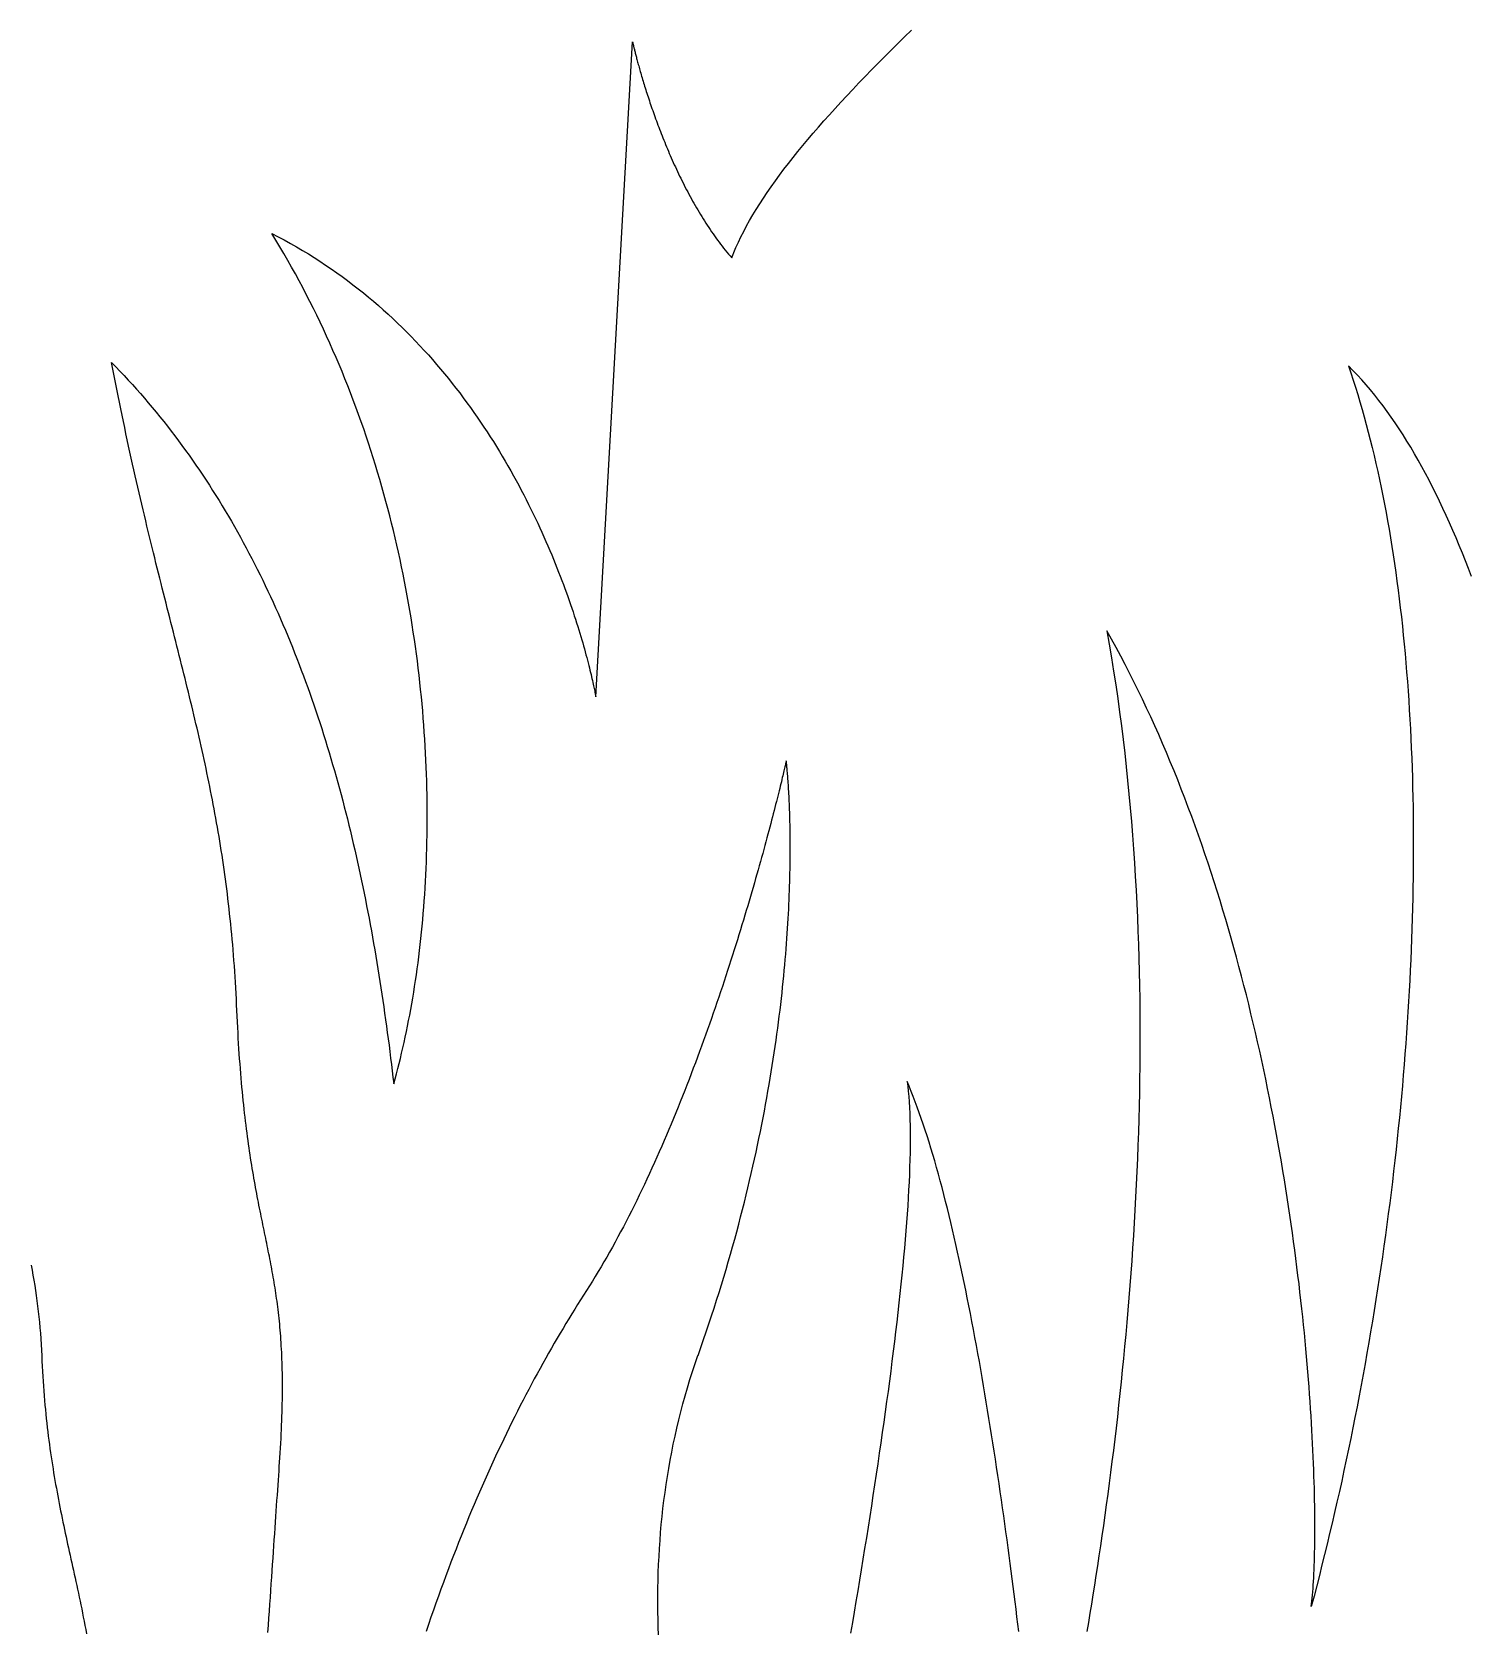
# Model space of a CAD drawing. Extents: x 5 to 105, y 2 to 136.
# Drawn here: x 79.11 to 87.6, y 52.06 to 61.5 of the extents above; entities that cross this region are included whole.
import ezdxf

# ---------------------------------------------------------------- set-up
doc = ezdxf.new("R2010")
doc.units = 0
doc.layers.get('0').update_dxf_attribs({"linetype": 'CONTINUOUS'})

msp = doc.modelspace()

# ---------------------------------------------------------------- linework, layer by layer
at = {"color": 7}
msp.add_lwpolyline([(82.4373, 57.5745), (82.6542, 61.4404)], dxfattribs=at)
for points in [[(82.6542, 61.4404, 0), (82.6542, 61.4403, 0), (82.6543, 61.4398, 0), (82.6545, 61.4391, 0), (82.6547, 61.4381, 0), (82.655, 61.4368, 0), (82.6553, 61.4352, 0), (82.6558, 61.4333, 0), (82.6563, 61.4312, 0), (82.6568, 61.4287, 0), (82.6574, 61.4261, 0), (82.6581, 61.4231, 0), (82.6589, 61.4199, 0), (82.6597, 61.4164, 0), (82.6606, 61.4127, 0), (82.6616, 61.4087, 0), (82.6626, 61.4045, 0), (82.6637, 61.4, 0), (82.6648, 61.3953, 0), (82.6661, 61.3904, 0), (82.6674, 61.3852, 0), (82.6687, 61.3798, 0), (82.6702, 61.3741, 0), (82.6717, 61.3682, 0), (82.6732, 61.3621, 0), (82.6749, 61.3558, 0), (82.6766, 61.3493, 0), (82.6784, 61.3426, 0), (82.6802, 61.3356, 0), (82.6821, 61.3285, 0), (82.6841, 61.3211, 0), (82.6862, 61.3135, 0), (82.6883, 61.3058, 0), (82.6905, 61.2978, 0), (82.6928, 61.2897, 0), (82.6951, 61.2814, 0), (82.6975, 61.2729, 0), (82.7, 61.2642, 0), (82.7026, 61.2553, 0), (82.7052, 61.2463, 0), (82.7079, 61.2371, 0), (82.7107, 61.2277, 0), (82.7135, 61.2182, 0), (82.7164, 61.2085, 0), (82.7194, 61.1987, 0), (82.7225, 61.1887, 0), (82.7256, 61.1786, 0), (82.7288, 61.1683, 0), (82.7321, 61.1578, 0), (82.7355, 61.1473, 0), (82.7389, 61.1365, 0), (82.7424, 61.1257, 0), (82.746, 61.1147, 0), (82.7497, 61.1036, 0), (82.7534, 61.0924, 0), (82.7572, 61.0811, 0), (82.7611, 61.0696, 0), (82.765, 61.0581, 0), (82.769, 61.0464, 0), (82.7731, 61.0346, 0), (82.7773, 61.0227, 0), (82.7816, 61.0107, 0), (82.7859, 60.9986, 0), (82.7903, 60.9865, 0), (82.7948, 60.9742, 0), (82.7994, 60.9619, 0), (82.804, 60.9494, 0), (82.8087, 60.9369, 0), (82.8135, 60.9243, 0), (82.8184, 60.9117, 0), (82.8233, 60.8989, 0), (82.8283, 60.8861, 0), (82.8334, 60.8733, 0), (82.8386, 60.8603, 0), (82.8439, 60.8474, 0), (82.8492, 60.8343, 0), (82.8546, 60.8212, 0), (82.8601, 60.8081, 0), (82.8657, 60.7949, 0), (82.8713, 60.7817, 0), (82.8771, 60.7685, 0), (82.8829, 60.7552, 0), (82.8888, 60.7419, 0), (82.8947, 60.7286, 0), (82.9008, 60.7152, 0), (82.9069, 60.7018, 0), (82.9131, 60.6884, 0), (82.9194, 60.675, 0), (82.9258, 60.6616, 0), (82.9322, 60.6481, 0), (82.9388, 60.6347, 0), (82.9454, 60.6213, 0), (82.9521, 60.6079, 0), (82.9589, 60.5944, 0), (82.9657, 60.581, 0), (82.9727, 60.5676, 0), (82.9797, 60.5542, 0), (82.9868, 60.5409, 0), (82.994, 60.5275, 0), (83.0013, 60.5142, 0), (83.0086, 60.5009, 0), (83.0161, 60.4877, 0), (83.0236, 60.4745, 0), (83.0312, 60.4613, 0), (83.0389, 60.4481, 0), (83.0467, 60.4351, 0), (83.0545, 60.422, 0), (83.0625, 60.409, 0), (83.0705, 60.3961, 0), (83.0786, 60.3832, 0), (83.0868, 60.3704, 0), (83.0951, 60.3577, 0), (83.1035, 60.345, 0), (83.1119, 60.3324, 0), (83.1205, 60.3199, 0), (83.1291, 60.3074, 0), (83.1378, 60.2951, 0), (83.1466, 60.2828, 0), (83.1555, 60.2706, 0), (83.1645, 60.2585, 0), (83.1735, 60.2465, 0), (83.1827, 60.2346, 0), (83.1919, 60.2228, 0), (83.2012, 60.2111, 0), (83.2106, 60.1996, 0), (83.2201, 60.1881, 0), (83.2297, 60.1767, 0), (83.2394, 60.1655, 0)], [(83.2394, 60.1655, 0), (83.2515, 60.1962, 0), (83.2647, 60.2272, 0), (83.2789, 60.2585, 0), (83.2941, 60.29, 0), (83.3102, 60.3218, 0), (83.3273, 60.3538, 0), (83.3453, 60.3861, 0), (83.3643, 60.4186, 0), (83.3842, 60.4514, 0), (83.405, 60.4844, 0), (83.4267, 60.5177, 0), (83.4492, 60.5513, 0), (83.4726, 60.5851, 0), (83.4969, 60.6191, 0), (83.522, 60.6534, 0), (83.548, 60.688, 0), (83.5747, 60.7227, 0), (83.6023, 60.7578, 0), (83.6306, 60.7931, 0), (83.6597, 60.8286, 0), (83.6896, 60.8644, 0), (83.7202, 60.9004, 0), (83.7515, 60.9367, 0), (83.7836, 60.9732, 0), (83.8163, 61.01, 0), (83.8498, 61.047, 0), (83.8839, 61.0842, 0), (83.9187, 61.1217, 0), (83.9541, 61.1594, 0), (83.9902, 61.1974, 0), (84.0269, 61.2356, 0), (84.0642, 61.274, 0), (84.1021, 61.3127, 0), (84.1406, 61.3516, 0), (84.1797, 61.3907, 0), (84.2193, 61.4301, 0), (84.2595, 61.4697, 0), (84.3002, 61.5096, 0)], [(81.2448, 55.292, 0), (81.253, 55.3213, 0), (81.261, 55.351, 0), (81.2689, 55.3809, 0), (81.2766, 55.4112, 0), (81.2842, 55.4418, 0), (81.2916, 55.4727, 0), (81.2989, 55.5039, 0), (81.306, 55.5354, 0), (81.313, 55.5672, 0), (81.3198, 55.5993, 0), (81.3264, 55.6317, 0), (81.3329, 55.6643, 0), (81.3392, 55.6973, 0), (81.3453, 55.7305, 0), (81.3513, 55.764, 0), (81.3571, 55.7978, 0), (81.3627, 55.8318, 0), (81.3682, 55.8661, 0), (81.3734, 55.9007, 0), (81.3785, 55.9355, 0), (81.3834, 55.9706, 0), (81.3882, 56.0059, 0), (81.3927, 56.0414, 0), (81.3971, 56.0772, 0), (81.4012, 56.1132, 0), (81.4052, 56.1495, 0), (81.409, 56.186, 0), (81.4126, 56.2227, 0), (81.416, 56.2596, 0), (81.4192, 56.2968, 0), (81.4222, 56.3341, 0), (81.4251, 56.3717, 0), (81.4277, 56.4095, 0), (81.4301, 56.4474, 0), (81.4323, 56.4856, 0), (81.4343, 56.5239, 0), (81.4361, 56.5625, 0), (81.4376, 56.6012, 0), (81.439, 56.6401, 0), (81.4402, 56.6792, 0), (81.4411, 56.7185, 0), (81.4418, 56.7579, 0), (81.4423, 56.7975, 0), (81.4426, 56.8372, 0), (81.4427, 56.8771, 0), (81.4425, 56.9172, 0), (81.4421, 56.9574, 0), (81.4415, 56.9977, 0), (81.4407, 57.0382, 0), (81.4396, 57.0789, 0), (81.4383, 57.1196, 0), (81.4367, 57.1605, 0), (81.435, 57.2015, 0), (81.4329, 57.2427, 0), (81.4307, 57.2839, 0), (81.4282, 57.3253, 0), (81.4254, 57.3668, 0), (81.4225, 57.4084, 0), (81.4192, 57.4501, 0), (81.4157, 57.4918, 0), (81.412, 57.5337, 0), (81.408, 57.5757, 0), (81.4038, 57.6177, 0), (81.3993, 57.6599, 0), (81.3945, 57.7021, 0), (81.3895, 57.7444, 0), (81.3843, 57.7868, 0), (81.3787, 57.8292, 0), (81.3729, 57.8717, 0), (81.3669, 57.9142, 0), (81.3605, 57.9568, 0), (81.3539, 57.9995, 0), (81.3471, 58.0422, 0), (81.3399, 58.0849, 0), (81.3325, 58.1277, 0), (81.3248, 58.1705, 0), (81.3168, 58.2134, 0), (81.3086, 58.2563, 0), (81.3001, 58.2992, 0), (81.2912, 58.3421, 0), (81.2821, 58.385, 0), (81.2728, 58.428, 0), (81.2631, 58.4709, 0), (81.2531, 58.5139, 0), (81.2428, 58.5569, 0), (81.2323, 58.5998, 0), (81.2214, 58.6428, 0), (81.2103, 58.6857, 0), (81.1989, 58.7286, 0), (81.1871, 58.7715, 0), (81.1751, 58.8144, 0), (81.1627, 58.8573, 0), (81.15, 58.9001, 0), (81.1371, 58.9429, 0), (81.1238, 58.9856, 0), (81.1102, 59.0283, 0), (81.0963, 59.071, 0), (81.0821, 59.1136, 0), (81.0676, 59.1562, 0), (81.0527, 59.1986, 0), (81.0375, 59.2411, 0), (81.022, 59.2834, 0), (81.0062, 59.3257, 0), (80.9901, 59.368, 0), (80.9736, 59.4101, 0), (80.9568, 59.4522, 0), (80.9397, 59.4941, 0), (80.9222, 59.536, 0), (80.9044, 59.5778, 0), (80.8863, 59.6195, 0), (80.8678, 59.6611, 0), (80.849, 59.7026, 0), (80.8299, 59.744, 0), (80.8104, 59.7852, 0), (80.7905, 59.8264, 0), (80.7704, 59.8674, 0), (80.7498, 59.9083, 0), (80.7289, 59.949, 0), (80.7077, 59.9897, 0), (80.6861, 60.0302, 0), (80.6642, 60.0705, 0), (80.6419, 60.1108, 0), (80.6192, 60.1508, 0), (80.5962, 60.1907, 0), (80.5728, 60.2305, 0), (80.5491, 60.2701, 0), (80.525, 60.3095, 0)], [(80.525, 60.3095, 0), (80.5622, 60.2904, 0), (80.5989, 60.2708, 0), (80.6351, 60.2508, 0), (80.6709, 60.2305, 0), (80.7062, 60.2097, 0), (80.7411, 60.1886, 0), (80.7755, 60.1671, 0), (80.8095, 60.1453, 0), (80.843, 60.1231, 0), (80.8761, 60.1005, 0), (80.9088, 60.0777, 0), (80.941, 60.0545, 0), (80.9728, 60.031, 0), (81.0041, 60.0072, 0), (81.035, 59.9831, 0), (81.0655, 59.9587, 0), (81.0956, 59.934, 0), (81.1253, 59.9091, 0), (81.1545, 59.8839, 0), (81.1833, 59.8585, 0), (81.2117, 59.8328, 0), (81.2397, 59.8069, 0), (81.2673, 59.7807, 0), (81.2945, 59.7544, 0), (81.3213, 59.7278, 0), (81.3476, 59.7011, 0), (81.3736, 59.6741, 0), (81.3992, 59.647, 0), (81.4244, 59.6197, 0), (81.4492, 59.5923, 0), (81.4737, 59.5647, 0), (81.4977, 59.5369, 0), (81.5214, 59.509, 0), (81.5447, 59.481, 0), (81.5676, 59.4529, 0), (81.5901, 59.4247, 0), (81.6123, 59.3964, 0), (81.6341, 59.368, 0), (81.6556, 59.3395, 0), (81.6767, 59.3109, 0), (81.6974, 59.2823, 0), (81.7178, 59.2536, 0), (81.7378, 59.2249, 0), (81.7574, 59.1961, 0), (81.7768, 59.1673, 0), (81.7957, 59.1385, 0), (81.8144, 59.1097, 0), (81.8327, 59.0809, 0), (81.8506, 59.0521, 0), (81.8683, 59.0234, 0), (81.8856, 58.9946, 0), (81.9025, 58.9659, 0), (81.9192, 58.9372, 0), (81.9355, 58.9086, 0), (81.9515, 58.8801, 0), (81.9672, 58.8516, 0), (81.9825, 58.8232, 0), (81.9976, 58.7949, 0), (82.0123, 58.7667, 0), (82.0267, 58.7386, 0), (82.0409, 58.7107, 0), (82.0547, 58.6828, 0), (82.0682, 58.6551, 0), (82.0815, 58.6275, 0), (82.0944, 58.6001, 0), (82.1071, 58.5729, 0), (82.1194, 58.5458, 0), (82.1315, 58.5189, 0), (82.1433, 58.4922, 0), (82.1548, 58.4657, 0), (82.1661, 58.4394, 0), (82.177, 58.4133, 0), (82.1877, 58.3874, 0), (82.1982, 58.3618, 0), (82.2083, 58.3364, 0), (82.2182, 58.3113, 0), (82.2279, 58.2864, 0), (82.2372, 58.2618, 0), (82.2464, 58.2375, 0), (82.2552, 58.2134, 0), (82.2639, 58.1897, 0), (82.2722, 58.1663, 0), (82.2804, 58.1432, 0), (82.2883, 58.1204, 0), (82.2959, 58.0979, 0), (82.3033, 58.0758, 0), (82.3105, 58.054, 0), (82.3174, 58.0326, 0), (82.3242, 58.0116, 0), (82.3307, 57.991, 0), (82.3369, 57.9707, 0), (82.343, 57.9508, 0), (82.3488, 57.9313, 0), (82.3544, 57.9123, 0), (82.3599, 57.8937, 0), (82.3651, 57.8755, 0), (82.37, 57.8577, 0), (82.3748, 57.8404, 0), (82.3794, 57.8236, 0), (82.3838, 57.8072, 0), (82.388, 57.7913, 0), (82.392, 57.7758, 0), (82.3958, 57.7609, 0), (82.3995, 57.7465, 0), (82.4029, 57.7326, 0), (82.4061, 57.7192, 0), (82.4092, 57.7064, 0), (82.4121, 57.694, 0), (82.4149, 57.6823, 0), (82.4174, 57.6711, 0), (82.4198, 57.6604, 0), (82.422, 57.6503, 0), (82.4241, 57.6409, 0), (82.426, 57.632, 0), (82.4277, 57.6237, 0), (82.4293, 57.616, 0), (82.4307, 57.609, 0), (82.432, 57.6025, 0), (82.4332, 57.5967, 0), (82.4342, 57.5916, 0), (82.435, 57.5871, 0), (82.4357, 57.5833, 0), (82.4363, 57.5802, 0), (82.4368, 57.5777, 0), (82.4371, 57.5759, 0), (82.4373, 57.5749, 0), (82.4373, 57.5745, 0)], [(80.3194, 55.7238, 0), (80.3178, 55.7576, 0), (80.3162, 55.7912, 0), (80.3145, 55.8245, 0), (80.3127, 55.8576, 0), (80.3107, 55.8904, 0), (80.3087, 55.9229, 0), (80.3066, 55.9552, 0), (80.3043, 55.9872, 0), (80.302, 56.019, 0), (80.2996, 56.0505, 0), (80.297, 56.0819, 0), (80.2944, 56.1129, 0), (80.2917, 56.1438, 0), (80.2888, 56.1745, 0), (80.2859, 56.2049, 0), (80.2829, 56.2352, 0), (80.2798, 56.2652, 0), (80.2766, 56.2951, 0), (80.2733, 56.3247, 0), (80.27, 56.3542, 0), (80.2665, 56.3835, 0), (80.2629, 56.4127, 0), (80.2593, 56.4416, 0), (80.2556, 56.4704, 0), (80.2518, 56.4991, 0), (80.2479, 56.5275, 0), (80.2439, 56.5559, 0), (80.2398, 56.5841, 0), (80.2357, 56.6122, 0), (80.2315, 56.6401, 0), (80.2272, 56.6679, 0), (80.2228, 56.6956, 0), (80.2183, 56.7232, 0), (80.2138, 56.7506, 0), (80.2092, 56.778, 0), (80.2045, 56.8052, 0), (80.1997, 56.8324, 0), (80.1949, 56.8595, 0), (80.19, 56.8865, 0), (80.185, 56.9134, 0), (80.1799, 56.9402, 0), (80.1748, 56.967, 0), (80.1696, 56.9937, 0), (80.1643, 57.0203, 0), (80.159, 57.0469, 0), (80.1536, 57.0735, 0), (80.1482, 57.1, 0), (80.1426, 57.1265, 0), (80.137, 57.1529, 0), (80.1314, 57.1793, 0), (80.1257, 57.2057, 0), (80.1199, 57.2321, 0), (80.1141, 57.2584, 0), (80.1082, 57.2848, 0), (80.1022, 57.3112, 0), (80.0962, 57.3375, 0), (80.0902, 57.3639, 0), (80.084, 57.3903, 0), (80.0779, 57.4167, 0), (80.0716, 57.4432, 0), (80.0653, 57.4696, 0), (80.059, 57.4961, 0), (80.0526, 57.5227, 0), (80.0462, 57.5493, 0), (80.0397, 57.5759, 0), (80.0332, 57.6026, 0), (80.0266, 57.6294, 0), (80.02, 57.6562, 0), (80.0133, 57.6831, 0), (80.0066, 57.7101, 0), (79.9998, 57.7372, 0), (79.993, 57.7644, 0), (79.9862, 57.7916, 0), (79.9793, 57.819, 0), (79.9723, 57.8464, 0), (79.9654, 57.874, 0), (79.9584, 57.9017, 0), (79.9513, 57.9295, 0), (79.9443, 57.9574, 0), (79.9371, 57.9855, 0), (79.93, 58.0137, 0), (79.9228, 58.042, 0), (79.9156, 58.0705, 0), (79.9083, 58.0991, 0), (79.9011, 58.1279, 0), (79.8937, 58.1569, 0), (79.8864, 58.186, 0), (79.879, 58.2153, 0), (79.8716, 58.2448, 0), (79.8642, 58.2745, 0), (79.8568, 58.3043, 0), (79.8493, 58.3343, 0), (79.8418, 58.3646, 0), (79.8343, 58.395, 0), (79.8267, 58.4257, 0), (79.8192, 58.4565, 0), (79.8116, 58.4876, 0), (79.804, 58.519, 0), (79.7964, 58.5505, 0), (79.7887, 58.5823, 0), (79.7811, 58.6143, 0), (79.7734, 58.6466, 0), (79.7657, 58.6791, 0), (79.758, 58.7119, 0), (79.7503, 58.7449, 0), (79.7426, 58.7782, 0), (79.7348, 58.8118, 0), (79.7271, 58.8456, 0), (79.7193, 58.8798, 0), (79.7116, 58.9142, 0), (79.7038, 58.9489, 0), (79.696, 58.9839, 0), (79.6882, 59.0193, 0), (79.6804, 59.0549, 0), (79.6726, 59.0908, 0), (79.6648, 59.1271, 0), (79.657, 59.1637, 0), (79.6492, 59.2006, 0), (79.6414, 59.2379, 0), (79.6336, 59.2755, 0), (79.6258, 59.3134, 0), (79.618, 59.3517, 0), (79.6102, 59.3903, 0), (79.6024, 59.4293, 0), (79.5946, 59.4687, 0), (79.5868, 59.5085, 0), (79.5791, 59.5486, 0)], [(79.5791, 59.5486, 0), (79.6042, 59.5228, 0), (79.6291, 59.4968, 0), (79.6538, 59.4706, 0), (79.6782, 59.4442, 0), (79.7023, 59.4177, 0), (79.7263, 59.391, 0), (79.75, 59.3642, 0), (79.7734, 59.3371, 0), (79.7966, 59.3099, 0), (79.8196, 59.2826, 0), (79.8424, 59.2551, 0), (79.8649, 59.2274, 0), (79.8872, 59.1995, 0), (79.9093, 59.1715, 0), (79.9311, 59.1434, 0), (79.9527, 59.115, 0), (79.9741, 59.0866, 0), (79.9953, 59.0579, 0), (80.0163, 59.0292, 0), (80.037, 59.0002, 0), (80.0575, 58.9711, 0), (80.0778, 58.9419, 0), (80.0978, 58.9125, 0), (80.1177, 58.883, 0), (80.1373, 58.8533, 0), (80.1568, 58.8235, 0), (80.176, 58.7935, 0), (80.195, 58.7634, 0), (80.2138, 58.7332, 0), (80.2324, 58.7028, 0), (80.2508, 58.6723, 0), (80.2689, 58.6416, 0), (80.2869, 58.6108, 0), (80.3047, 58.5799, 0), (80.3222, 58.5488, 0), (80.3396, 58.5177, 0), (80.3568, 58.4863, 0), (80.3737, 58.4549, 0), (80.3905, 58.4233, 0), (80.4071, 58.3916, 0), (80.4235, 58.3598, 0), (80.4397, 58.3278, 0), (80.4557, 58.2957, 0), (80.4715, 58.2635, 0), (80.4871, 58.2312, 0), (80.5025, 58.1988, 0), (80.5178, 58.1662, 0), (80.5328, 58.1335, 0), (80.5477, 58.1007, 0), (80.5624, 58.0678, 0), (80.5769, 58.0348, 0), (80.5912, 58.0017, 0), (80.6054, 57.9685, 0), (80.6194, 57.9351, 0), (80.6332, 57.9017, 0), (80.6468, 57.8681, 0), (80.6602, 57.8344, 0), (80.6735, 57.8007, 0), (80.6866, 57.7668, 0), (80.6995, 57.7328, 0), (80.7123, 57.6987, 0), (80.7249, 57.6646, 0), (80.7373, 57.6303, 0), (80.7496, 57.5959, 0), (80.7617, 57.5615, 0), (80.7736, 57.5269, 0), (80.7854, 57.4923, 0), (80.797, 57.4575, 0), (80.8085, 57.4227, 0), (80.8198, 57.3878, 0), (80.8309, 57.3528, 0), (80.8419, 57.3177, 0), (80.8528, 57.2825, 0), (80.8635, 57.2472, 0), (80.874, 57.2119, 0), (80.8844, 57.1765, 0), (80.8946, 57.141, 0), (80.9047, 57.1054, 0), (80.9146, 57.0697, 0), (80.9244, 57.034, 0), (80.9341, 56.9982, 0), (80.9436, 56.9623, 0), (80.953, 56.9264, 0), (80.9622, 56.8903, 0), (80.9713, 56.8542, 0), (80.9802, 56.8181, 0), (80.9891, 56.7818, 0), (80.9977, 56.7455, 0), (81.0063, 56.7092, 0), (81.0147, 56.6728, 0), (81.023, 56.6363, 0), (81.0312, 56.5997, 0), (81.0392, 56.5631, 0), (81.0471, 56.5264, 0), (81.0549, 56.4897, 0), (81.0625, 56.4529, 0), (81.07, 56.4161, 0), (81.0774, 56.3792, 0), (81.0847, 56.3423, 0), (81.0919, 56.3053, 0), (81.0989, 56.2683, 0), (81.1059, 56.2312, 0), (81.1127, 56.194, 0), (81.1194, 56.1569, 0), (81.126, 56.1196, 0), (81.1324, 56.0824, 0), (81.1388, 56.0451, 0), (81.1451, 56.0077, 0), (81.1512, 55.9703, 0), (81.1572, 55.9329, 0), (81.1632, 55.8954, 0), (81.169, 55.8579, 0), (81.1747, 55.8204, 0), (81.1804, 55.7828, 0), (81.1859, 55.7452, 0), (81.1913, 55.7076, 0), (81.1966, 55.6699, 0), (81.2019, 55.6322, 0), (81.207, 55.5945, 0), (81.212, 55.5568, 0), (81.217, 55.519, 0), (81.2218, 55.4813, 0), (81.2266, 55.4434, 0), (81.2313, 55.4056, 0), (81.2359, 55.3678, 0), (81.2404, 55.3299, 0), (81.2448, 55.292, 0)], [(86.8792, 59.5281, 0), (86.8933, 59.4864, 0), (86.9071, 59.4443, 0), (86.9207, 59.4017, 0), (86.934, 59.3587, 0), (86.947, 59.3152, 0), (86.9597, 59.2713, 0), (86.9722, 59.227, 0), (86.9844, 59.1822, 0), (86.9963, 59.1371, 0), (87.008, 59.0915, 0), (87.0193, 59.0455, 0), (87.0305, 58.999, 0), (87.0413, 58.9522, 0), (87.0519, 58.905, 0), (87.0622, 58.8574, 0), (87.0723, 58.8094, 0), (87.082, 58.7611, 0), (87.0916, 58.7123, 0), (87.1008, 58.6632, 0), (87.1098, 58.6137, 0), (87.1185, 58.5639, 0), (87.127, 58.5137, 0), (87.1352, 58.4631, 0), (87.1431, 58.4122, 0), (87.1508, 58.361, 0), (87.1582, 58.3094, 0), (87.1653, 58.2575, 0), (87.1722, 58.2052, 0), (87.1788, 58.1526, 0), (87.1852, 58.0997, 0), (87.1913, 58.0465, 0), (87.1972, 57.993, 0), (87.2028, 57.9392, 0), (87.2081, 57.8851, 0), (87.2132, 57.8307, 0), (87.218, 57.7759, 0), (87.2226, 57.7209, 0), (87.2269, 57.6657, 0), (87.231, 57.6101, 0), (87.2348, 57.5543, 0), (87.2383, 57.4982, 0), (87.2416, 57.4419, 0), (87.2447, 57.3853, 0), (87.2475, 57.3284, 0), (87.25, 57.2713, 0), (87.2523, 57.214, 0), (87.2544, 57.1564, 0), (87.2562, 57.0986, 0), (87.2578, 57.0405, 0), (87.2591, 56.9822, 0), (87.2601, 56.9238, 0), (87.2609, 56.8651, 0), (87.2615, 56.8061, 0), (87.2618, 56.747, 0), (87.2619, 56.6877, 0), (87.2617, 56.6282, 0), (87.2613, 56.5685, 0), (87.2607, 56.5087, 0), (87.2598, 56.4486, 0), (87.2586, 56.3884, 0), (87.2572, 56.328, 0), (87.2556, 56.2674, 0), (87.2537, 56.2067, 0), (87.2516, 56.1458, 0), (87.2493, 56.0848, 0), (87.2467, 56.0236, 0), (87.2439, 55.9623, 0), (87.2408, 55.9008, 0), (87.2375, 55.8392, 0), (87.234, 55.7775, 0), (87.2302, 55.7157, 0), (87.2262, 55.6537, 0), (87.222, 55.5917, 0), (87.2175, 55.5295, 0), (87.2128, 55.4672, 0), (87.2079, 55.4049, 0), (87.2027, 55.3424, 0), (87.1973, 55.2798, 0), (87.1917, 55.2172, 0), (87.1858, 55.1545, 0), (87.1797, 55.0917, 0), (87.1734, 55.0289, 0), (87.1668, 54.9659, 0), (87.16, 54.903, 0), (87.153, 54.8399, 0), (87.1458, 54.7768, 0), (87.1383, 54.7137, 0), (87.1306, 54.6506, 0), (87.1227, 54.5874, 0), (87.1145, 54.5241, 0), (87.1062, 54.4609, 0), (87.0976, 54.3976, 0), (87.0887, 54.3343, 0), (87.0797, 54.271, 0), (87.0704, 54.2077, 0), (87.0609, 54.1444, 0), (87.0512, 54.0811, 0), (87.0413, 54.0178, 0), (87.0312, 53.9545, 0), (87.0208, 53.8912, 0), (87.0102, 53.828, 0), (86.9994, 53.7648, 0), (86.9884, 53.7016, 0), (86.9771, 53.6384, 0), (86.9657, 53.5753, 0), (86.954, 53.5123, 0), (86.9421, 53.4493, 0), (86.93, 53.3863, 0), (86.9177, 53.3234, 0), (86.9051, 53.2606, 0), (86.8924, 53.1979, 0), (86.8794, 53.1352, 0), (86.8662, 53.0726, 0), (86.8528, 53.0101, 0), (86.8392, 52.9477, 0), (86.8254, 52.8854, 0), (86.8114, 52.8232, 0), (86.7972, 52.761, 0), (86.7827, 52.699, 0), (86.7681, 52.6371, 0), (86.7532, 52.5754, 0), (86.7382, 52.5137, 0), (86.7229, 52.4522, 0), (86.7074, 52.3908, 0), (86.6917, 52.3296, 0), (86.6759, 52.2685, 0), (86.6598, 52.2075, 0)], [(87.6048, 58.2851, 0), (87.5872, 58.3316, 0), (87.5694, 58.3776, 0), (87.5513, 58.4232, 0), (87.5329, 58.4684, 0), (87.5142, 58.5132, 0), (87.4953, 58.5574, 0), (87.4761, 58.6012, 0), (87.4566, 58.6445, 0), (87.4369, 58.6873, 0), (87.4169, 58.7296, 0), (87.3966, 58.7713, 0), (87.3761, 58.8125, 0), (87.3552, 58.8532, 0), (87.3341, 58.8933, 0), (87.3128, 58.9328, 0), (87.2911, 58.9716, 0), (87.2692, 59.0099, 0), (87.2469, 59.0476, 0), (87.2244, 59.0846, 0), (87.2016, 59.1209, 0), (87.1786, 59.1566, 0), (87.1552, 59.1917, 0), (87.1316, 59.226, 0), (87.1076, 59.2596, 0), (87.0834, 59.2925, 0), (87.0589, 59.3246, 0), (87.0341, 59.3561, 0), (87.009, 59.3867, 0), (86.9836, 59.4166, 0), (86.958, 59.4457, 0), (86.932, 59.474, 0), (86.9057, 59.5015, 0), (86.8792, 59.5281, 0)], [(85.4533, 57.9653, 0), (85.4673, 57.8855, 0), (85.4807, 57.8056, 0), (85.4934, 57.7256, 0), (85.5057, 57.6454, 0), (85.5173, 57.5651, 0), (85.5284, 57.4846, 0), (85.539, 57.4041, 0), (85.549, 57.3235, 0), (85.5585, 57.2428, 0), (85.5675, 57.1621, 0), (85.5759, 57.0813, 0), (85.5839, 57.0005, 0), (85.5913, 56.9196, 0), (85.5983, 56.8388, 0), (85.6047, 56.7579, 0), (85.6107, 56.6771, 0), (85.6162, 56.5963, 0), (85.6213, 56.5155, 0), (85.6259, 56.4348, 0), (85.63, 56.3541, 0), (85.6337, 56.2736, 0), (85.637, 56.1931, 0), (85.6399, 56.1127, 0), (85.6423, 56.0325, 0), (85.6443, 55.9523, 0), (85.6459, 55.8724, 0), (85.6472, 55.7925, 0), (85.648, 55.7129, 0), (85.6484, 55.6334, 0), (85.6485, 55.5541, 0), (85.6482, 55.475, 0), (85.6476, 55.3961, 0), (85.6466, 55.3175, 0), (85.6453, 55.2391, 0), (85.6436, 55.161, 0), (85.6416, 55.0831, 0), (85.6393, 55.0055, 0), (85.6367, 54.9282, 0), (85.6337, 54.8512, 0), (85.6305, 54.7745, 0), (85.627, 54.6982, 0), (85.6232, 54.6222, 0), (85.6191, 54.5465, 0), (85.6148, 54.4712, 0), (85.6102, 54.3964, 0), (85.6053, 54.3219, 0), (85.6002, 54.2478, 0), (85.5949, 54.1741, 0), (85.5893, 54.1008, 0), (85.5835, 54.028, 0), (85.5775, 53.9557, 0), (85.5713, 53.8838, 0), (85.5649, 53.8124, 0), (85.5583, 53.7415, 0), (85.5515, 53.6712, 0), (85.5446, 53.6013, 0), (85.5375, 53.532, 0), (85.5302, 53.4632, 0), (85.5227, 53.3949, 0), (85.5152, 53.3273, 0), (85.5074, 53.2602, 0), (85.4996, 53.1937, 0), (85.4916, 53.1278, 0), (85.4835, 53.0626, 0), (85.4753, 52.998, 0), (85.467, 52.934, 0), (85.4586, 52.8707, 0), (85.4501, 52.808, 0), (85.4415, 52.7461, 0), (85.4329, 52.6848, 0), (85.4242, 52.6243, 0), (85.4155, 52.5644, 0), (85.4067, 52.5053, 0), (85.3978, 52.447, 0), (85.3889, 52.3894, 0), (85.38, 52.3326, 0), (85.3711, 52.2765, 0), (85.3622, 52.2213, 0), (85.3533, 52.1669, 0), (85.3444, 52.1133, 0), (85.3354, 52.0605, 0)], [(86.6598, 52.2075, 0), (86.6617, 52.2228, 0), (86.6635, 52.2391, 0), (86.6653, 52.2562, 0), (86.6669, 52.2742, 0), (86.6685, 52.293, 0), (86.6701, 52.3127, 0), (86.6715, 52.3332, 0), (86.6728, 52.3546, 0), (86.6741, 52.3767, 0), (86.6752, 52.3997, 0), (86.6763, 52.4235, 0), (86.6772, 52.4481, 0), (86.6781, 52.4734, 0), (86.6788, 52.4995, 0), (86.6795, 52.5264, 0), (86.68, 52.554, 0), (86.6804, 52.5824, 0), (86.6807, 52.6115, 0), (86.6809, 52.6413, 0), (86.6809, 52.6718, 0), (86.6809, 52.703, 0), (86.6807, 52.7349, 0), (86.6804, 52.7675, 0), (86.6799, 52.8008, 0), (86.6794, 52.8347, 0), (86.6786, 52.8693, 0), (86.6778, 52.9045, 0), (86.6768, 52.9403, 0), (86.6757, 52.9768, 0), (86.6744, 53.0139, 0), (86.673, 53.0516, 0), (86.6714, 53.0898, 0), (86.6696, 53.1287, 0), (86.6678, 53.1681, 0), (86.6657, 53.2081, 0), (86.6635, 53.2486, 0), (86.6611, 53.2897, 0), (86.6586, 53.3313, 0), (86.6559, 53.3734, 0), (86.653, 53.4161, 0), (86.6499, 53.4592, 0), (86.6467, 53.5029, 0), (86.6433, 53.547, 0), (86.6397, 53.5916, 0), (86.6359, 53.6366, 0), (86.6319, 53.6821, 0), (86.6278, 53.7281, 0), (86.6234, 53.7745, 0), (86.6189, 53.8213, 0), (86.6142, 53.8685, 0), (86.6092, 53.9161, 0), (86.6041, 53.9642, 0), (86.5987, 54.0126, 0), (86.5932, 54.0613, 0), (86.5874, 54.1105, 0), (86.5814, 54.16, 0), (86.5752, 54.2098, 0), (86.5688, 54.26, 0), (86.5622, 54.3105, 0), (86.5553, 54.3613, 0), (86.5483, 54.4124, 0), (86.5409, 54.4638, 0), (86.5334, 54.5155, 0), (86.5256, 54.5675, 0), (86.5176, 54.6198, 0), (86.5094, 54.6723, 0), (86.5009, 54.725, 0), (86.4922, 54.778, 0), (86.4832, 54.8312, 0), (86.474, 54.8846, 0), (86.4645, 54.9382, 0), (86.4547, 54.992, 0), (86.4448, 55.0461, 0), (86.4345, 55.1002, 0), (86.424, 55.1546, 0), (86.4132, 55.2091, 0), (86.4022, 55.2637, 0), (86.3909, 55.3185, 0), (86.3793, 55.3735, 0), (86.3674, 55.4285, 0), (86.3553, 55.4836, 0), (86.3429, 55.5389, 0), (86.3302, 55.5942, 0), (86.3172, 55.6496, 0), (86.304, 55.7051, 0), (86.2904, 55.7606, 0), (86.2766, 55.8162, 0), (86.2624, 55.8718, 0), (86.248, 55.9274, 0), (86.2332, 55.9831, 0), (86.2182, 56.0388, 0), (86.2028, 56.0944, 0), (86.1872, 56.1501, 0), (86.1712, 56.2057, 0), (86.1549, 56.2614, 0), (86.1383, 56.3169, 0), (86.1214, 56.3724, 0), (86.1042, 56.4279, 0), (86.0866, 56.4833, 0), (86.0688, 56.5386, 0), (86.0505, 56.5938, 0), (86.032, 56.6489, 0), (86.0131, 56.7039, 0), (85.9939, 56.7588, 0), (85.9744, 56.8135, 0), (85.9545, 56.8682, 0), (85.9342, 56.9226, 0), (85.9136, 56.9769, 0), (85.8927, 57.0311, 0), (85.8714, 57.085, 0), (85.8498, 57.1388, 0), (85.8278, 57.1923, 0), (85.8054, 57.2457, 0), (85.7827, 57.2988, 0), (85.7596, 57.3518, 0), (85.7362, 57.4044, 0), (85.7124, 57.4569, 0), (85.6882, 57.509, 0), (85.6636, 57.5609, 0), (85.6387, 57.6125, 0), (85.6134, 57.6639, 0), (85.5877, 57.7149, 0), (85.5616, 57.7656, 0), (85.5351, 57.816, 0), (85.5082, 57.8661, 0), (85.481, 57.9159, 0), (85.4533, 57.9653, 0)], [(83.5613, 57.1975, 0), (83.5613, 57.1971, 0), (83.561, 57.196, 0), (83.5606, 57.1942, 0), (83.56, 57.1917, 0), (83.5593, 57.1885, 0), (83.5584, 57.1846, 0), (83.5574, 57.18, 0), (83.5562, 57.1747, 0), (83.5548, 57.1687, 0), (83.5532, 57.1621, 0), (83.5516, 57.1549, 0), (83.5497, 57.147, 0), (83.5477, 57.1384, 0), (83.5455, 57.1293, 0), (83.5432, 57.1195, 0), (83.5407, 57.1091, 0), (83.5381, 57.0981, 0), (83.5353, 57.0865, 0), (83.5323, 57.0743, 0), (83.5292, 57.0615, 0), (83.526, 57.0482, 0), (83.5226, 57.0343, 0), (83.519, 57.0198, 0), (83.5153, 57.0049, 0), (83.5114, 56.9893, 0), (83.5074, 56.9733, 0), (83.5032, 56.9567, 0), (83.4988, 56.9396, 0), (83.4944, 56.922, 0), (83.4897, 56.9039, 0), (83.4849, 56.8853, 0), (83.48, 56.8662, 0), (83.4749, 56.8467, 0), (83.4697, 56.8267, 0), (83.4643, 56.8062, 0), (83.4587, 56.7853, 0), (83.453, 56.764, 0), (83.4472, 56.7422, 0), (83.4412, 56.72, 0), (83.4351, 56.6974, 0), (83.4288, 56.6743, 0), (83.4224, 56.6509, 0), (83.4158, 56.6271, 0), (83.4091, 56.6029, 0), (83.4022, 56.5783, 0), (83.3952, 56.5534, 0), (83.3881, 56.5281, 0), (83.3808, 56.5025, 0), (83.3733, 56.4765, 0), (83.3657, 56.4502, 0), (83.358, 56.4235, 0), (83.3501, 56.3966, 0), (83.3421, 56.3693, 0), (83.334, 56.3418, 0), (83.3257, 56.3139, 0), (83.3172, 56.2858, 0), (83.3086, 56.2573, 0), (83.2999, 56.2287, 0), (83.2911, 56.1997, 0), (83.2821, 56.1705, 0), (83.2729, 56.1411, 0), (83.2637, 56.1114, 0), (83.2542, 56.0815, 0), (83.2447, 56.0514, 0), (83.235, 56.0211, 0), (83.2252, 55.9905, 0), (83.2152, 55.9598, 0), (83.2051, 55.9289, 0), (83.1949, 55.8978, 0), (83.1845, 55.8666, 0), (83.174, 55.8352, 0), (83.1634, 55.8036, 0), (83.1526, 55.7719, 0), (83.1417, 55.74, 0), (83.1306, 55.7081, 0), (83.1195, 55.676, 0), (83.1081, 55.6438, 0), (83.0967, 55.6114, 0), (83.0851, 55.579, 0), (83.0734, 55.5465, 0), (83.0616, 55.514, 0), (83.0496, 55.4813, 0), (83.0375, 55.4486, 0), (83.0253, 55.4159, 0), (83.0129, 55.383, 0), (83.0005, 55.3502, 0), (82.9878, 55.3173, 0), (82.9751, 55.2844, 0), (82.9622, 55.2515, 0), (82.9492, 55.2186, 0), (82.9361, 55.1857, 0), (82.9229, 55.1528, 0), (82.9095, 55.1199, 0), (82.896, 55.087, 0), (82.8824, 55.0542, 0), (82.8686, 55.0214, 0), (82.8547, 54.9887, 0), (82.8407, 54.9561, 0), (82.8266, 54.9235, 0), (82.8123, 54.8909, 0), (82.798, 54.8585, 0), (82.7835, 54.8262, 0), (82.7689, 54.7939, 0), (82.7541, 54.7618, 0), (82.7393, 54.7298, 0), (82.7243, 54.6979, 0), (82.7092, 54.6661, 0), (82.694, 54.6345, 0), (82.6786, 54.6031, 0), (82.6632, 54.5718, 0), (82.6476, 54.5406, 0), (82.6319, 54.5097, 0), (82.6161, 54.4789, 0), (82.6001, 54.4483, 0), (82.5841, 54.4179, 0), (82.5679, 54.3878, 0), (82.5516, 54.3578, 0), (82.5352, 54.328, 0), (82.5187, 54.2985, 0), (82.5021, 54.2693, 0), (82.4853, 54.2403, 0), (82.4684, 54.2115, 0), (82.4515, 54.183, 0), (82.4344, 54.1548, 0), (82.4172, 54.1268, 0), (82.3999, 54.0992, 0), (82.3824, 54.0718, 0)], [(83.0405, 53.6879, 0), (83.0571, 53.7351, 0), (83.0735, 53.7821, 0), (83.0895, 53.8289, 0), (83.1052, 53.8755, 0), (83.1205, 53.922, 0), (83.1355, 53.9682, 0), (83.1503, 54.0142, 0), (83.1647, 54.06, 0), (83.1788, 54.1056, 0), (83.1926, 54.151, 0), (83.206, 54.1962, 0), (83.2192, 54.2412, 0), (83.2321, 54.2859, 0), (83.2447, 54.3305, 0), (83.257, 54.3748, 0), (83.269, 54.4189, 0), (83.2807, 54.4627, 0), (83.2922, 54.5063, 0), (83.3033, 54.5497, 0), (83.3142, 54.5928, 0), (83.3248, 54.6357, 0), (83.3352, 54.6784, 0), (83.3453, 54.7208, 0), (83.3551, 54.7629, 0), (83.3646, 54.8048, 0), (83.3739, 54.8464, 0), (83.383, 54.8878, 0), (83.3918, 54.9289, 0), (83.4003, 54.9697, 0), (83.4086, 55.0103, 0), (83.4167, 55.0506, 0), (83.4245, 55.0906, 0), (83.4321, 55.1304, 0), (83.4395, 55.1698, 0), (83.4466, 55.209, 0), (83.4536, 55.2479, 0), (83.4602, 55.2865, 0), (83.4667, 55.3248, 0), (83.473, 55.3628, 0), (83.479, 55.4005, 0), (83.4849, 55.4379, 0), (83.4905, 55.475, 0), (83.4959, 55.5118, 0), (83.5012, 55.5483, 0), (83.5062, 55.5845, 0), (83.5111, 55.6203, 0), (83.5157, 55.6559, 0), (83.5202, 55.6911, 0), (83.5245, 55.726, 0), (83.5286, 55.7605, 0), (83.5326, 55.7947, 0), (83.5363, 55.8286, 0), (83.5399, 55.8622, 0), (83.5433, 55.8954, 0), (83.5466, 55.9282, 0), (83.5497, 55.9607, 0), (83.5527, 55.9929, 0), (83.5555, 56.0247, 0), (83.5581, 56.0562, 0), (83.5606, 56.0873, 0), (83.563, 56.118, 0), (83.5652, 56.1484, 0), (83.5672, 56.1784, 0), (83.5692, 56.208, 0), (83.571, 56.2373, 0), (83.5727, 56.2662, 0), (83.5742, 56.2947, 0), (83.5757, 56.3228, 0), (83.577, 56.3505, 0), (83.5782, 56.3779, 0), (83.5793, 56.4048, 0), (83.5803, 56.4314, 0), (83.5812, 56.4575, 0), (83.5819, 56.4833, 0), (83.5826, 56.5086, 0), (83.5832, 56.5336, 0), (83.5837, 56.5581, 0), (83.5841, 56.5823, 0), (83.5844, 56.606, 0), (83.5846, 56.6293, 0), (83.5848, 56.6521, 0), (83.5849, 56.6746, 0), (83.5849, 56.6966, 0), (83.5848, 56.7182, 0), (83.5847, 56.7394, 0), (83.5845, 56.7601, 0), (83.5842, 56.7804, 0), (83.5839, 56.8002, 0), (83.5835, 56.8196, 0), (83.5831, 56.8386, 0), (83.5826, 56.8571, 0), (83.5821, 56.8751, 0), (83.5816, 56.8927, 0), (83.581, 56.9098, 0), (83.5804, 56.9265, 0), (83.5797, 56.9427, 0), (83.579, 56.9584, 0), (83.5783, 56.9737, 0), (83.5776, 56.9884, 0), (83.5768, 57.0027, 0), (83.5761, 57.0166, 0), (83.5753, 57.0299, 0), (83.5745, 57.0428, 0), (83.5737, 57.0551, 0), (83.5729, 57.067, 0), (83.5721, 57.0784, 0), (83.5713, 57.0892, 0), (83.5706, 57.0996, 0), (83.5698, 57.1095, 0), (83.569, 57.1188, 0), (83.5683, 57.1277, 0), (83.5676, 57.136, 0), (83.5669, 57.1439, 0), (83.5662, 57.1512, 0), (83.5656, 57.1579, 0), (83.5649, 57.1642, 0), (83.5644, 57.1699, 0), (83.5638, 57.1751, 0), (83.5634, 57.1798, 0), (83.5629, 57.1839, 0), (83.5625, 57.1875, 0), (83.5622, 57.1905, 0), (83.5619, 57.193, 0), (83.5616, 57.195, 0), (83.5615, 57.1964, 0), (83.5614, 57.1972, 0), (83.5613, 57.1975, 0)], [(80.573, 53.0848, 0), (80.5749, 53.1137, 0), (80.5766, 53.1421, 0), (80.5782, 53.1701, 0), (80.5797, 53.1977, 0), (80.5811, 53.2248, 0), (80.5823, 53.2515, 0), (80.5834, 53.2777, 0), (80.5844, 53.3035, 0), (80.5853, 53.329, 0), (80.5861, 53.354, 0), (80.5867, 53.3786, 0), (80.5872, 53.4029, 0), (80.5877, 53.4268, 0), (80.588, 53.4503, 0), (80.5882, 53.4734, 0), (80.5882, 53.4962, 0), (80.5882, 53.5187, 0), (80.5881, 53.5408, 0), (80.5879, 53.5626, 0), (80.5875, 53.5841, 0), (80.5871, 53.6052, 0), (80.5866, 53.6261, 0), (80.586, 53.6466, 0), (80.5853, 53.6669, 0), (80.5845, 53.6869, 0), (80.5836, 53.7066, 0), (80.5826, 53.7261, 0), (80.5815, 53.7453, 0), (80.5803, 53.7643, 0), (80.5791, 53.783, 0), (80.5778, 53.8015, 0), (80.5764, 53.8198, 0), (80.5749, 53.8378, 0), (80.5733, 53.8557, 0), (80.5717, 53.8733, 0), (80.57, 53.8908, 0), (80.5682, 53.9081, 0), (80.5663, 53.9252, 0), (80.5644, 53.9421, 0), (80.5624, 53.9589, 0), (80.5603, 53.9755, 0), (80.5582, 53.992, 0), (80.556, 54.0083, 0), (80.5538, 54.0246, 0), (80.5515, 54.0407, 0), (80.5491, 54.0567, 0), (80.5467, 54.0726, 0), (80.5442, 54.0884, 0), (80.5417, 54.1041, 0), (80.5391, 54.1197, 0), (80.5365, 54.1353, 0), (80.5338, 54.1508, 0), (80.5311, 54.1662, 0), (80.5283, 54.1816, 0), (80.5255, 54.197, 0), (80.5227, 54.2123, 0), (80.5198, 54.2276, 0), (80.5169, 54.2429, 0), (80.5139, 54.2582, 0), (80.5109, 54.2735, 0), (80.5079, 54.2888, 0), (80.5048, 54.3041, 0), (80.5017, 54.3195, 0), (80.4986, 54.3349, 0), (80.4955, 54.3503, 0), (80.4923, 54.3658, 0), (80.4891, 54.3813, 0), (80.4859, 54.3969, 0), (80.4827, 54.4126, 0), (80.4794, 54.4283, 0), (80.4762, 54.4442, 0), (80.4729, 54.4601, 0), (80.4696, 54.4762, 0), (80.4663, 54.4923, 0), (80.463, 54.5086, 0), (80.4597, 54.5251, 0), (80.4563, 54.5416, 0), (80.453, 54.5583, 0), (80.4497, 54.5752, 0), (80.4463, 54.5922, 0), (80.443, 54.6094, 0), (80.4397, 54.6268, 0), (80.4364, 54.6443, 0), (80.433, 54.6621, 0), (80.4297, 54.68, 0), (80.4264, 54.6982, 0), (80.4231, 54.7166, 0), (80.4199, 54.7352, 0), (80.4166, 54.7541, 0), (80.4133, 54.7731, 0), (80.4101, 54.7925, 0), (80.4069, 54.8121, 0), (80.4037, 54.832, 0), (80.4005, 54.8521, 0), (80.3974, 54.8725, 0), (80.3943, 54.8932, 0), (80.3912, 54.9143, 0), (80.3881, 54.9356, 0), (80.3851, 54.9572, 0), (80.3821, 54.9792, 0), (80.3791, 55.0015, 0), (80.3762, 55.0241, 0), (80.3733, 55.0471, 0), (80.3704, 55.0704, 0), (80.3676, 55.0941, 0), (80.3648, 55.1182, 0), (80.3621, 55.1427, 0), (80.3594, 55.1675, 0), (80.3568, 55.1927, 0), (80.3542, 55.2184, 0), (80.3517, 55.2444, 0), (80.3492, 55.2709, 0), (80.3468, 55.2978, 0), (80.3444, 55.3251, 0), (80.3421, 55.3529, 0), (80.3398, 55.3811, 0), (80.3376, 55.4098, 0), (80.3355, 55.439, 0), (80.3334, 55.4686, 0), (80.3314, 55.4987, 0), (80.3295, 55.5293, 0), (80.3276, 55.5605, 0), (80.3258, 55.5921, 0), (80.3241, 55.6242, 0), (80.3224, 55.6569, 0), (80.3208, 55.6901, 0), (80.3194, 55.7238, 0)], [(84.2742, 55.3056, 0), (84.2779, 55.2771, 0), (84.2812, 55.2474, 0), (84.284, 55.2164, 0), (84.2864, 55.1842, 0), (84.2885, 55.1508, 0), (84.2901, 55.1163, 0), (84.2913, 55.0806, 0), (84.2922, 55.0437, 0), (84.2926, 55.0058, 0), (84.2927, 54.9668, 0), (84.2925, 54.9268, 0), (84.2918, 54.8857, 0), (84.2909, 54.8437, 0), (84.2895, 54.8006, 0), (84.2879, 54.7567, 0), (84.2859, 54.7117, 0), (84.2835, 54.6659, 0), (84.2809, 54.6192, 0), (84.2779, 54.5716, 0), (84.2746, 54.5232, 0), (84.2711, 54.474, 0), (84.2672, 54.424, 0), (84.263, 54.3732, 0), (84.2586, 54.3217, 0), (84.2538, 54.2695, 0), (84.2488, 54.2166, 0), (84.2436, 54.163, 0), (84.2381, 54.1088, 0), (84.2323, 54.0539, 0), (84.2262, 53.9985, 0), (84.22, 53.9424, 0), (84.2135, 53.8859, 0), (84.2068, 53.8288, 0), (84.1998, 53.7711, 0), (84.1926, 53.7131, 0), (84.1853, 53.6545, 0), (84.1777, 53.5955, 0), (84.1699, 53.5362, 0), (84.162, 53.4764, 0), (84.1538, 53.4163, 0), (84.1455, 53.3558, 0), (84.137, 53.295, 0), (84.1283, 53.2339, 0), (84.1195, 53.1726, 0), (84.1105, 53.111, 0), (84.1014, 53.0492, 0), (84.0921, 52.9872, 0), (84.0827, 52.9251, 0), (84.0732, 52.8628, 0), (84.0636, 52.8003, 0), (84.0538, 52.7378, 0), (84.044, 52.6752, 0), (84.034, 52.6125, 0), (84.0239, 52.5498, 0), (84.0138, 52.4871, 0), (84.0035, 52.4244, 0), (83.9932, 52.3618, 0), (83.9828, 52.2992, 0), (83.9724, 52.2367, 0), (83.9618, 52.1743, 0), (83.9513, 52.1121, 0), (83.9407, 52.05, 0)], [(84.9334, 52.0603, 0), (84.9282, 52.1034, 0), (84.9228, 52.147, 0), (84.9174, 52.191, 0), (84.9119, 52.2353, 0), (84.9062, 52.28, 0), (84.9005, 52.325, 0), (84.8947, 52.3703, 0), (84.8887, 52.4159, 0), (84.8827, 52.4618, 0), (84.8766, 52.5079, 0), (84.8704, 52.5543, 0), (84.8641, 52.601, 0), (84.8577, 52.6478, 0), (84.8511, 52.6949, 0), (84.8445, 52.7421, 0), (84.8378, 52.7895, 0), (84.831, 52.837, 0), (84.8241, 52.8847, 0), (84.8172, 52.9325, 0), (84.8101, 52.9804, 0), (84.8029, 53.0284, 0), (84.7956, 53.0765, 0), (84.7882, 53.1246, 0), (84.7808, 53.1728, 0), (84.7732, 53.221, 0), (84.7655, 53.2692, 0), (84.7578, 53.3174, 0), (84.7499, 53.3656, 0), (84.742, 53.4137, 0), (84.7339, 53.4618, 0), (84.7258, 53.5097, 0), (84.7175, 53.5577, 0), (84.7092, 53.6055, 0), (84.7008, 53.6531, 0), (84.6922, 53.7007, 0), (84.6836, 53.7481, 0), (84.6749, 53.7953, 0), (84.6661, 53.8423, 0), (84.6572, 53.8892, 0), (84.6482, 53.9358, 0), (84.6391, 53.9822, 0), (84.6299, 54.0283, 0), (84.6206, 54.0742, 0), (84.6113, 54.1197, 0), (84.6018, 54.165, 0), (84.5922, 54.21, 0), (84.5826, 54.2547, 0), (84.5728, 54.299, 0), (84.563, 54.3429, 0), (84.553, 54.3865, 0), (84.543, 54.4296, 0), (84.5329, 54.4724, 0), (84.5227, 54.5147, 0), (84.5123, 54.5566, 0), (84.5019, 54.598, 0), (84.4914, 54.639, 0), (84.4808, 54.6794, 0), (84.4702, 54.7194, 0), (84.4594, 54.7588, 0), (84.4485, 54.7977, 0), (84.4375, 54.8361, 0), (84.4265, 54.8739, 0), (84.4153, 54.911, 0), (84.4041, 54.9476, 0), (84.3927, 54.9836, 0), (84.3813, 55.0189, 0), (84.3698, 55.0536, 0), (84.3582, 55.0876, 0), (84.3464, 55.1209, 0), (84.3346, 55.1535, 0), (84.3227, 55.1855, 0), (84.3108, 55.2166, 0), (84.2987, 55.2471, 0), (84.2865, 55.2767, 0), (84.2743, 55.3056, 0)], [(79.1048, 54.2214, 0), (79.1105, 54.192, 0), (79.1159, 54.1623, 0), (79.1211, 54.1325, 0), (79.1261, 54.1023, 0), (79.1308, 54.072, 0), (79.1353, 54.0414, 0), (79.1395, 54.0105, 0), (79.1435, 53.9793, 0), (79.1472, 53.9479, 0), (79.1507, 53.9162, 0), (79.1539, 53.8842, 0), (79.1569, 53.8519, 0), (79.1596, 53.8193, 0), (79.162, 53.7864, 0), (79.1642, 53.7531, 0), (79.1661, 53.7196, 0), (79.1676, 53.6857, 0)], [(82.3824, 54.0718, 0), (82.365, 54.0445, 0), (82.3475, 54.0171, 0), (82.3301, 53.9894, 0), (82.3128, 53.9615, 0), (82.2955, 53.9335, 0), (82.2782, 53.9052, 0), (82.261, 53.8768, 0), (82.2439, 53.8481, 0), (82.2267, 53.8193, 0), (82.2097, 53.7902, 0), (82.1926, 53.7609, 0), (82.1756, 53.7314, 0), (82.1587, 53.7018, 0), (82.1418, 53.6718, 0), (82.1249, 53.6417, 0), (82.1081, 53.6113, 0), (82.0914, 53.5808, 0), (82.0746, 53.55, 0), (82.058, 53.5189, 0), (82.0414, 53.4876, 0), (82.0248, 53.4561, 0), (82.0083, 53.4244, 0), (81.9918, 53.3924, 0), (81.9754, 53.3602, 0), (81.959, 53.3277, 0), (81.9427, 53.295, 0), (81.9265, 53.262, 0), (81.9102, 53.2288, 0), (81.8941, 53.1953, 0), (81.878, 53.1616, 0), (81.8619, 53.1276, 0), (81.8459, 53.0933, 0), (81.83, 53.0588, 0), (81.8141, 53.024, 0), (81.7982, 52.9889, 0), (81.7824, 52.9536, 0), (81.7667, 52.918, 0), (81.751, 52.8821, 0), (81.7354, 52.8459, 0), (81.7198, 52.8095, 0), (81.7043, 52.7727, 0), (81.6889, 52.7357, 0), (81.6735, 52.6984, 0), (81.6582, 52.6607, 0), (81.6429, 52.6228, 0), (81.6277, 52.5846, 0), (81.6125, 52.5461, 0), (81.5974, 52.5073, 0), (81.5824, 52.4681, 0), (81.5674, 52.4287, 0), (81.5525, 52.3889, 0), (81.5376, 52.3489, 0), (81.5229, 52.3085, 0), (81.5081, 52.2678, 0), (81.4935, 52.2268, 0), (81.4789, 52.1854, 0), (81.4643, 52.1437, 0), (81.4498, 52.1017, 0), (81.4354, 52.0594, 0)], [(79.1676, 53.6857, 0), (79.169, 53.6549, 0), (79.1705, 53.6246, 0), (79.1722, 53.5946, 0), (79.1739, 53.5651, 0), (79.1758, 53.536, 0), (79.1778, 53.5072, 0), (79.1799, 53.4788, 0), (79.1821, 53.4508, 0), (79.1844, 53.4231, 0), (79.1868, 53.3958, 0), (79.1893, 53.3688, 0), (79.1919, 53.3421, 0), (79.1946, 53.3157, 0), (79.1974, 53.2897, 0), (79.2003, 53.2639, 0), (79.2033, 53.2384, 0), (79.2064, 53.2131, 0), (79.2096, 53.1882, 0), (79.2128, 53.1634, 0), (79.2162, 53.139, 0), (79.2196, 53.1147, 0), (79.2231, 53.0907, 0), (79.2267, 53.0668, 0), (79.2303, 53.0432, 0), (79.2341, 53.0198, 0), (79.2379, 52.9965, 0), (79.2417, 52.9734, 0), (79.2456, 52.9505, 0), (79.2496, 52.9277, 0), (79.2537, 52.905, 0), (79.2578, 52.8825, 0), (79.262, 52.8601, 0), (79.2662, 52.8378, 0), (79.2705, 52.8156, 0), (79.2748, 52.7935, 0), (79.2792, 52.7715, 0), (79.2837, 52.7495, 0), (79.2881, 52.7276, 0), (79.2926, 52.7057, 0), (79.2972, 52.6839, 0), (79.3018, 52.6621, 0), (79.3064, 52.6403, 0), (79.3111, 52.6186, 0), (79.3158, 52.5968, 0), (79.3205, 52.575, 0), (79.3253, 52.5531, 0), (79.33, 52.5313, 0), (79.3348, 52.5094, 0), (79.3397, 52.4874, 0), (79.3445, 52.4654, 0), (79.3494, 52.4433, 0), (79.3542, 52.4211, 0), (79.3591, 52.3988, 0), (79.364, 52.3765, 0), (79.3689, 52.354, 0), (79.3738, 52.3313, 0), (79.3787, 52.3086, 0), (79.3836, 52.2857, 0), (79.3885, 52.2626, 0), (79.3934, 52.2394, 0), (79.3983, 52.216, 0), (79.4032, 52.1924, 0), (79.4081, 52.1686, 0), (79.413, 52.1446, 0), (79.4178, 52.1204, 0), (79.4227, 52.0959, 0), (79.4275, 52.0712, 0), (79.4323, 52.0463, 0)], [(82.8076, 52.0394, 0), (82.8061, 52.0849, 0), (82.8049, 52.1307, 0), (82.8041, 52.1766, 0), (82.8037, 52.2227, 0), (82.8037, 52.2689, 0), (82.8042, 52.3152, 0), (82.8051, 52.3617, 0), (82.8064, 52.4083, 0), (82.8082, 52.455, 0), (82.8104, 52.5018, 0), (82.8131, 52.5488, 0), (82.8163, 52.5958, 0), (82.8199, 52.6429, 0), (82.8241, 52.6901, 0), (82.8288, 52.7374, 0), (82.8339, 52.7847, 0), (82.8396, 52.8321, 0), (82.8458, 52.8796, 0), (82.8526, 52.9271, 0), (82.8598, 52.9746, 0), (82.8677, 53.0222, 0), (82.8761, 53.0698, 0), (82.8851, 53.1175, 0), (82.8946, 53.1651, 0), (82.9048, 53.2127, 0), (82.9155, 53.2604, 0), (82.9269, 53.308, 0), (82.9388, 53.3556, 0), (82.9514, 53.4032, 0), (82.9646, 53.4508, 0), (82.9785, 53.4983, 0), (82.993, 53.5458, 0), (83.0081, 53.5932, 0), (83.0239, 53.6406, 0), (83.0404, 53.6879, 0)], [(80.5028, 52.0543, 0), (80.5057, 52.0966, 0), (80.5085, 52.1385, 0), (80.5112, 52.1798, 0), (80.514, 52.2207, 0), (80.5167, 52.2611, 0), (80.5194, 52.301, 0), (80.5221, 52.3404, 0), (80.5248, 52.3793, 0), (80.5274, 52.4177, 0), (80.53, 52.4555, 0), (80.5325, 52.4927, 0), (80.535, 52.5295, 0), (80.5375, 52.5656, 0), (80.54, 52.6012, 0), (80.5424, 52.6362, 0), (80.5447, 52.6706, 0), (80.5471, 52.7044, 0), (80.5493, 52.7376, 0), (80.5516, 52.7702, 0), (80.5538, 52.8021, 0), (80.5559, 52.8334, 0), (80.558, 52.8641, 0), (80.5601, 52.8941, 0), (80.5621, 52.9234, 0), (80.564, 52.952, 0), (80.5659, 52.98, 0), (80.5678, 53.0073, 0), (80.5696, 53.0338, 0), (80.5713, 53.0597, 0), (80.573, 53.0848, 0)]]:
    msp.add_polyline3d(points, dxfattribs=at)

doc.saveas('drawing.dxf')
